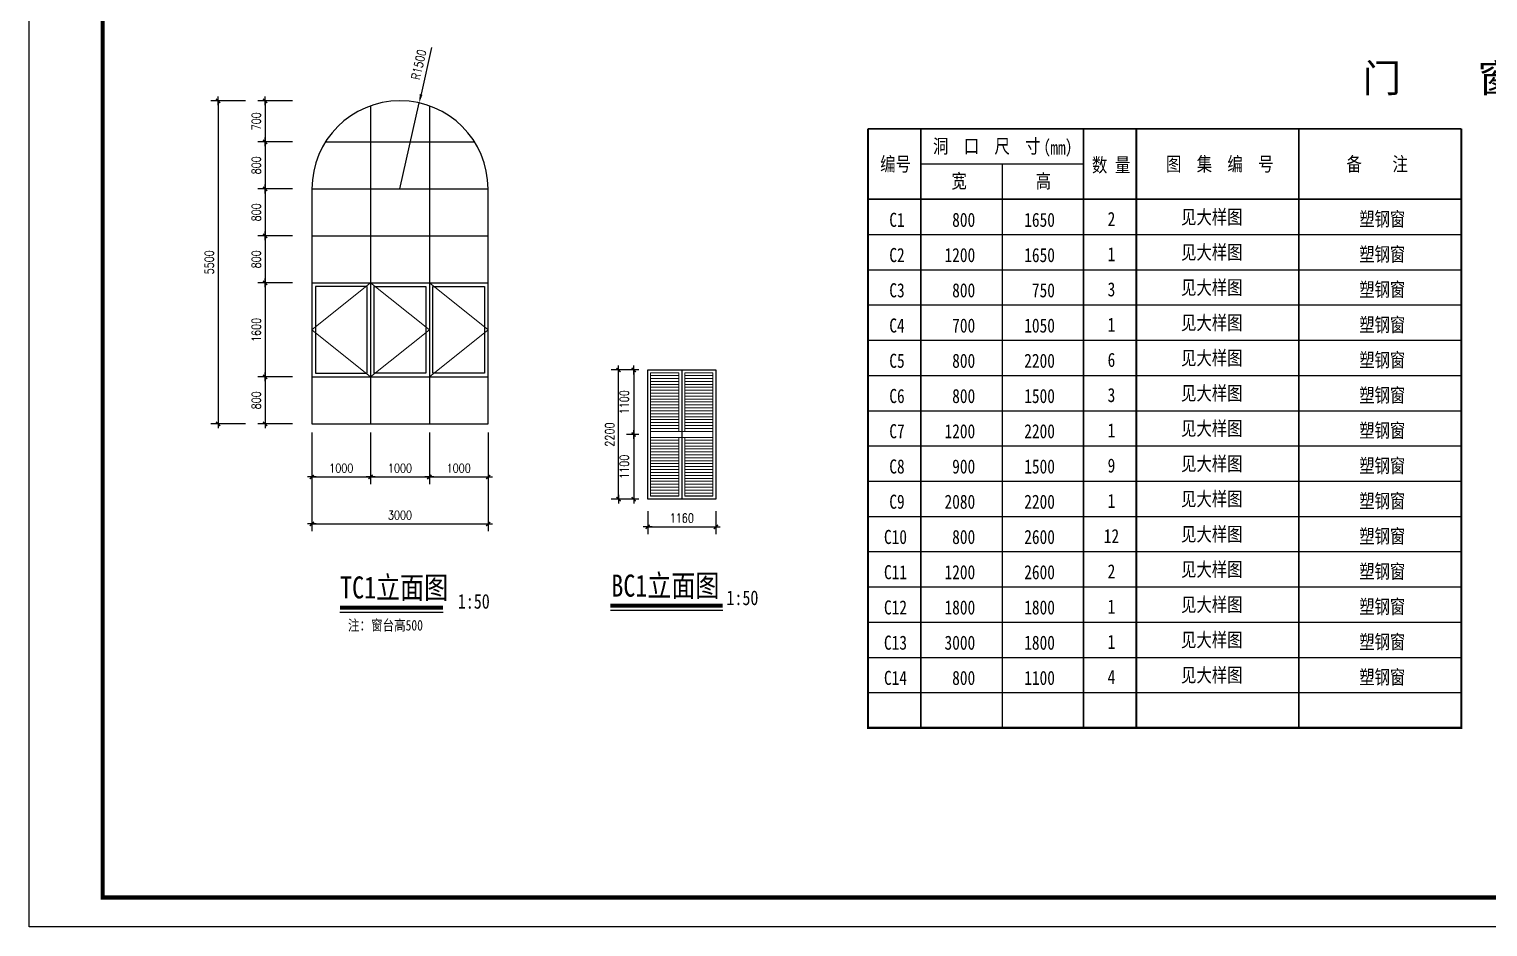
# Model space of a CAD drawing. Extents: x 12400 to 217743, y 90685 to 209848.
# Drawn here: x 175640 to 200470, y 102970 to 118255 of the extents above; entities that cross this region are included whole.
import ezdxf
from ezdxf.enums import TextEntityAlignment as Align

# ---------------------------------------------------------------- set-up
doc = ezdxf.new("R2010")
doc.units = 0
doc.header["$LTSCALE"] = 200
doc.layers.get('0').update_dxf_attribs({"linetype": 'CONTINUOUS'})
doc.layers.get('DEFPOINTS').update_dxf_attribs({"linetype": 'CONTINUOUS'})
for name, color, linetype in [('FORM', 2, 'CONTINUOUS'), ('PUB_DIM', 3, 'CONTINUOUS'), ('PUB_TITLE', 143, 'CONTINUOUS'), ('TEXT', 7, 'CONTINUOUS'), ('WINDOW', 2, 'CONTINUOUS')]:
    doc.layers.add(name, color=color, linetype=linetype)
doc.layers.add('JJ', color=15, linetype='CONTINUOUS', lineweight=18)
doc.layers.add('LAYER1', color=3, linetype='CONTINUOUS', lineweight=18)
doc.styles.add('-黑体', font='SIMHEI.TTF', dxfattribs={"width": 0.8})
doc.styles.add('DIM_FONT', font='SIMPLEX', dxfattribs={"width": 0.8})
doc.styles.add('FS1', font='', dxfattribs={"width": 0.7})
doc.styles.add('总标题一', font='SIMHEI.TTF')
doc.styles.get('FS1').set_extended_font_data('FangSong_GB2312')
doc.dimstyles.new('DIMN50', dxfattribs={"dimscale": 0.5, "dimtxt": 300, "dimasz": 1, "dimexe": 250, "dimexo": 300, "dimgap": 150, "dimtad": 1, "dimdec": 0, "dimzin": 0, "dimdsep": 46, "dimtxsty": 'DIM_FONT', "dimblk": '_DIMX', "dimblk1": 'DOTSMALL', "dimblk2": 'DOTSMALL', "dimcen": 2.5, "dimclrt": 7, "dimadec": 0, "dimazin": 0, "dimtfac": 1, "dimtdec": 0, "dimtix": 1, "dimtmove": 2, "dimatfit": 3, "dimldrblk": '_DIMX', "dimfxl": 0, "dimtolj": 1, "dimtzin": 0, "dimarcsym": 0})
pattern_1 = [(0, (353906.69, 42306.936), (0, 50), [])]

# ---------------------------------------------------------------- blocks, each defined once
blk = doc.blocks.new('_DIMX')
blk.add_line((-150, 0), (150, 0))
at = {"const_width": 50}
blk.add_lwpolyline([(-70, -70), (70, 70)], dxfattribs=at)
blk = doc.blocks.new('*D2555')
at = {"layer": 'DEFPOINTS', "color": 0, "linetype": 'Continuous'}
for p in [(186169, 110200), (187329, 110200), (187329, 109781)]:
    blk.add_point(p, dxfattribs=at)
at = {"layer": 'PUB_DIM', "color": 0, "linetype": 'Continuous', "lineweight": -2}
for p, q in [((186169, 110050), (186169, 109656)), ((187329, 110050), (187329, 109656)), ((186169, 109781), (187328, 109781))]:
    blk.add_line(p, q, dxfattribs=at)
at = {"layer": 'PUB_DIM', "color": 0, "linetype": 'Continuous', "lineweight": -2, "xscale": 0.5, "yscale": 0.5, "zscale": 0.5, "rotation": 180}
blk.add_blockref('_DIMX', (186169, 109781), dxfattribs=at)
at = {"layer": 'PUB_DIM', "color": 0, "linetype": 'Continuous', "lineweight": -2, "xscale": 0.5, "yscale": 0.5, "zscale": 0.5}
blk.add_blockref('_DIMX', (187329, 109781), dxfattribs=at)
at = {"layer": 'PUB_DIM', "color": 7, "linetype": 'Continuous', "insert": (186749, 109931), "char_height": 150, "attachment_point": 5, "style": 'DIM_FONT'}
blk.add_mtext('\\A1;1160', dxfattribs=at)
blk = doc.blocks.new('_DOTSMALL')
at = {"color": 0, "linetype": 'ByBlock', "const_width": 0.5}
blk.add_lwpolyline([(-0.0625, 0, 1), (0.0625, 0, 1)], format="xyb", close=True, dxfattribs=at)
blk = doc.blocks.new('*D2556')
at = {"layer": 'DEFPOINTS', "color": 0, "linetype": 'Continuous'}
for p in [(185672, 112453), (186133, 112453), (186133, 110253)]:
    blk.add_point(p, dxfattribs=at)
at = {"layer": 'PUB_DIM', "color": 0, "linetype": 'Continuous', "lineweight": -2}
for p, q in [((185983, 112453), (185547, 112453)), ((185672, 110254), (185672, 112453)), ((185983, 110253), (185547, 110253))]:
    blk.add_line(p, q, dxfattribs=at)
at = {"layer": 'PUB_DIM', "color": 0, "linetype": 'Continuous', "lineweight": -2, "xscale": 0.5, "yscale": 0.5, "zscale": 0.5}
for p, rotation in [((185672, 112453), 90), ((185672, 110253), 270)]:
    blk.add_blockref('_DIMX', p, dxfattribs=dict(at, rotation=rotation))
at = {"layer": 'PUB_DIM', "color": 7, "linetype": 'Continuous', "insert": (185522, 111353), "char_height": 150, "attachment_point": 5, "rotation": 90, "style": 'DIM_FONT'}
blk.add_mtext('\\A1;2200', dxfattribs=at)
blk = doc.blocks.new('*D2557')
at = {"layer": 'DEFPOINTS', "color": 0, "linetype": 'Continuous'}
for p in [(180271, 115535), (179656, 114735), (180271, 114735)]:
    blk.add_point(p, dxfattribs=at)
at = {"layer": 'PUB_DIM', "color": 0, "linetype": 'Continuous', "lineweight": -2}
for p, q in [((180121, 115535), (179531, 115535)), ((179656, 115535), (179656, 114736)), ((180121, 114735), (179531, 114735))]:
    blk.add_line(p, q, dxfattribs=at)
at = {"layer": 'PUB_DIM', "color": 0, "linetype": 'Continuous', "lineweight": -2, "xscale": 0.5, "yscale": 0.5, "zscale": 0.5}
for p, rotation in [((179656, 115535), 90), ((179656, 114735), 270)]:
    blk.add_blockref('_DIMX', p, dxfattribs=dict(at, rotation=rotation))
at = {"layer": 'PUB_DIM', "color": 7, "linetype": 'Continuous', "insert": (179506, 115135), "char_height": 150, "attachment_point": 5, "rotation": 90, "style": 'DIM_FONT'}
blk.add_mtext('\\A1;800', dxfattribs=at)
blk = doc.blocks.new('*D2558')
at = {"layer": 'DEFPOINTS', "color": 0, "linetype": 'Continuous'}
for p in [(180271, 114735), (179656, 113935), (180271, 113935)]:
    blk.add_point(p, dxfattribs=at)
at = {"layer": 'PUB_DIM', "color": 0, "linetype": 'Continuous', "lineweight": -2}
for p, q in [((180121, 114735), (179531, 114735)), ((179656, 114735), (179656, 113936)), ((180121, 113935), (179531, 113935))]:
    blk.add_line(p, q, dxfattribs=at)
at = {"layer": 'PUB_DIM', "color": 0, "linetype": 'Continuous', "lineweight": -2, "xscale": 0.5, "yscale": 0.5, "zscale": 0.5}
for p, rotation in [((179656, 114735), 90), ((179656, 113935), 270)]:
    blk.add_blockref('_DIMX', p, dxfattribs=dict(at, rotation=rotation))
at = {"layer": 'PUB_DIM', "color": 7, "linetype": 'Continuous', "insert": (179506, 114335), "char_height": 150, "attachment_point": 5, "rotation": 90, "style": 'DIM_FONT'}
blk.add_mtext('\\A1;800', dxfattribs=at)
blk = doc.blocks.new('*D2559')
at = {"layer": 'DEFPOINTS', "color": 0, "linetype": 'Continuous'}
for p in [(180271, 113935), (179656, 112335), (180271, 112335)]:
    blk.add_point(p, dxfattribs=at)
at = {"layer": 'PUB_DIM', "color": 0, "linetype": 'Continuous', "lineweight": -2}
for p, q in [((180121, 113935), (179531, 113935)), ((179656, 113935), (179656, 112336)), ((180121, 112335), (179531, 112335))]:
    blk.add_line(p, q, dxfattribs=at)
at = {"layer": 'PUB_DIM', "color": 0, "linetype": 'Continuous', "lineweight": -2, "xscale": 0.5, "yscale": 0.5, "zscale": 0.5}
for p, rotation in [((179656, 113935), 90), ((179656, 112335), 270)]:
    blk.add_blockref('_DIMX', p, dxfattribs=dict(at, rotation=rotation))
at = {"layer": 'PUB_DIM', "color": 7, "linetype": 'Continuous', "insert": (179506, 113135), "char_height": 150, "attachment_point": 5, "rotation": 90, "style": 'DIM_FONT'}
blk.add_mtext('\\A1;1600', dxfattribs=at)
blk = doc.blocks.new('*D2560')
at = {"layer": 'DEFPOINTS', "color": 0, "linetype": 'Continuous'}
for p in [(180271, 112335), (179656, 111535), (180271, 111535)]:
    blk.add_point(p, dxfattribs=at)
at = {"layer": 'PUB_DIM', "color": 0, "linetype": 'Continuous', "lineweight": -2}
for p, q in [((180121, 112335), (179531, 112335)), ((179656, 112335), (179656, 111536)), ((180121, 111535), (179531, 111535))]:
    blk.add_line(p, q, dxfattribs=at)
at = {"layer": 'PUB_DIM', "color": 0, "linetype": 'Continuous', "lineweight": -2, "xscale": 0.5, "yscale": 0.5, "zscale": 0.5}
for p, rotation in [((179656, 112335), 90), ((179656, 111535), 270)]:
    blk.add_blockref('_DIMX', p, dxfattribs=dict(at, rotation=rotation))
at = {"layer": 'PUB_DIM', "color": 7, "linetype": 'Continuous', "insert": (179506, 111935), "char_height": 150, "attachment_point": 5, "rotation": 90, "style": 'DIM_FONT'}
blk.add_mtext('\\A1;800', dxfattribs=at)
blk = doc.blocks.new('*D2561')
at = {"layer": 'DEFPOINTS', "color": 0, "linetype": 'Continuous'}
for p in [(179471, 117035), (178856, 111535), (179471, 111535)]:
    blk.add_point(p, dxfattribs=at)
at = {"layer": 'PUB_DIM', "color": 0, "linetype": 'Continuous', "lineweight": -2}
for p, q in [((179321, 117035), (178731, 117035)), ((178856, 117035), (178856, 111536)), ((179321, 111535), (178731, 111535))]:
    blk.add_line(p, q, dxfattribs=at)
at = {"layer": 'PUB_DIM', "color": 0, "linetype": 'Continuous', "lineweight": -2, "xscale": 0.5, "yscale": 0.5, "zscale": 0.5}
for p, rotation in [((178856, 117035), 90), ((178856, 111535), 270)]:
    blk.add_blockref('_DIMX', p, dxfattribs=dict(at, rotation=rotation))
at = {"layer": 'PUB_DIM', "color": 7, "linetype": 'Continuous', "insert": (178706, 114285), "char_height": 150, "attachment_point": 5, "rotation": 90, "style": 'DIM_FONT'}
blk.add_mtext('\\A1;5500', dxfattribs=at)
blk = doc.blocks.new('*D2562')
at = {"layer": 'DEFPOINTS', "color": 0, "linetype": 'Continuous'}
for p in [(180271, 117035), (179656, 116336), (180271, 116336)]:
    blk.add_point(p, dxfattribs=at)
at = {"layer": 'PUB_DIM', "color": 0, "linetype": 'Continuous', "lineweight": -2}
for p, q in [((180121, 117035), (179531, 117035)), ((179656, 117035), (179656, 116336)), ((180121, 116336), (179531, 116336))]:
    blk.add_line(p, q, dxfattribs=at)
at = {"layer": 'PUB_DIM', "color": 0, "linetype": 'Continuous', "lineweight": -2, "xscale": 0.5, "yscale": 0.5, "zscale": 0.5}
for p, rotation in [((179656, 117035), 90), ((179656, 116336), 270)]:
    blk.add_blockref('_DIMX', p, dxfattribs=dict(at, rotation=rotation))
at = {"layer": 'PUB_DIM', "color": 7, "linetype": 'Continuous', "insert": (179506, 116686), "char_height": 150, "attachment_point": 5, "rotation": 90, "style": 'DIM_FONT'}
blk.add_mtext('\\A1;700', dxfattribs=at)
blk = doc.blocks.new('*D2563')
at = {"layer": 'DEFPOINTS', "color": 0, "linetype": 'Continuous'}
for p in [(180452, 111535), (181452, 111535), (181452, 110630)]:
    blk.add_point(p, dxfattribs=at)
at = {"layer": 'PUB_DIM', "color": 0, "linetype": 'Continuous', "lineweight": -2}
for p, q in [((180452, 111385), (180452, 110505)), ((181452, 111385), (181452, 110505)), ((180453, 110630), (181452, 110630))]:
    blk.add_line(p, q, dxfattribs=at)
at = {"layer": 'PUB_DIM', "color": 0, "linetype": 'Continuous', "lineweight": -2, "xscale": 0.5, "yscale": 0.5, "zscale": 0.5, "rotation": 180}
blk.add_blockref('_DIMX', (180452, 110630), dxfattribs=at)
at = {"layer": 'PUB_DIM', "color": 0, "linetype": 'Continuous', "lineweight": -2, "xscale": 0.5, "yscale": 0.5, "zscale": 0.5}
blk.add_blockref('_DIMX', (181452, 110630), dxfattribs=at)
at = {"layer": 'PUB_DIM', "color": 7, "linetype": 'Continuous', "insert": (180952, 110780), "char_height": 150, "attachment_point": 5, "style": 'DIM_FONT'}
blk.add_mtext('\\A1;1000', dxfattribs=at)
blk = doc.blocks.new('*D2564')
at = {"layer": 'DEFPOINTS', "color": 0, "linetype": 'Continuous'}
for p in [(180452, 110735), (183452, 110735), (183452, 109830)]:
    blk.add_point(p, dxfattribs=at)
at = {"layer": 'PUB_DIM', "color": 0, "linetype": 'Continuous', "lineweight": -2}
for p, q in [((180452, 110585), (180452, 109705)), ((183452, 110585), (183452, 109705)), ((180453, 109830), (183452, 109830))]:
    blk.add_line(p, q, dxfattribs=at)
at = {"layer": 'PUB_DIM', "color": 0, "linetype": 'Continuous', "lineweight": -2, "xscale": 0.5, "yscale": 0.5, "zscale": 0.5, "rotation": 180}
blk.add_blockref('_DIMX', (180452, 109830), dxfattribs=at)
at = {"layer": 'PUB_DIM', "color": 0, "linetype": 'Continuous', "lineweight": -2, "xscale": 0.5, "yscale": 0.5, "zscale": 0.5}
blk.add_blockref('_DIMX', (183452, 109830), dxfattribs=at)
at = {"layer": 'PUB_DIM', "color": 7, "linetype": 'Continuous', "insert": (181952, 109980), "char_height": 150, "attachment_point": 5, "style": 'DIM_FONT'}
blk.add_mtext('\\A1;3000', dxfattribs=at)
blk = doc.blocks.new('*D2565')
at = {"layer": 'DEFPOINTS', "color": 0, "linetype": 'Continuous'}
for p in [(181452, 111535), (182452, 111535), (182452, 110630)]:
    blk.add_point(p, dxfattribs=at)
at = {"layer": 'PUB_DIM', "color": 0, "linetype": 'Continuous', "lineweight": -2}
for p, q in [((181452, 111385), (181452, 110505)), ((182452, 111385), (182452, 110505)), ((181453, 110630), (182452, 110630))]:
    blk.add_line(p, q, dxfattribs=at)
at = {"layer": 'PUB_DIM', "color": 0, "linetype": 'Continuous', "lineweight": -2, "xscale": 0.5, "yscale": 0.5, "zscale": 0.5, "rotation": 180}
blk.add_blockref('_DIMX', (181452, 110630), dxfattribs=at)
at = {"layer": 'PUB_DIM', "color": 0, "linetype": 'Continuous', "lineweight": -2, "xscale": 0.5, "yscale": 0.5, "zscale": 0.5}
blk.add_blockref('_DIMX', (182452, 110630), dxfattribs=at)
at = {"layer": 'PUB_DIM', "color": 7, "linetype": 'Continuous', "insert": (181952, 110780), "char_height": 150, "attachment_point": 5, "style": 'DIM_FONT'}
blk.add_mtext('\\A1;1000', dxfattribs=at)
blk = doc.blocks.new('*D2566')
at = {"layer": 'DEFPOINTS', "color": 0, "linetype": 'Continuous'}
for p in [(182452, 111535), (183452, 111535), (183452, 110630)]:
    blk.add_point(p, dxfattribs=at)
at = {"layer": 'PUB_DIM', "color": 0, "linetype": 'Continuous', "lineweight": -2}
for p, q in [((182452, 111385), (182452, 110505)), ((183452, 111385), (183452, 110505)), ((182453, 110630), (183452, 110630))]:
    blk.add_line(p, q, dxfattribs=at)
at = {"layer": 'PUB_DIM', "color": 0, "linetype": 'Continuous', "lineweight": -2, "xscale": 0.5, "yscale": 0.5, "zscale": 0.5, "rotation": 180}
blk.add_blockref('_DIMX', (182452, 110630), dxfattribs=at)
at = {"layer": 'PUB_DIM', "color": 0, "linetype": 'Continuous', "lineweight": -2, "xscale": 0.5, "yscale": 0.5, "zscale": 0.5}
blk.add_blockref('_DIMX', (183452, 110630), dxfattribs=at)
at = {"layer": 'PUB_DIM', "color": 7, "linetype": 'Continuous', "insert": (182952, 110780), "char_height": 150, "attachment_point": 5, "style": 'DIM_FONT'}
blk.add_mtext('\\A1;1000', dxfattribs=at)
blk = doc.blocks.new('*D2567')
at = {"layer": 'DEFPOINTS', "color": 0, "linetype": 'Continuous'}
for p in [(180271, 116336), (179656, 115535), (180271, 115535)]:
    blk.add_point(p, dxfattribs=at)
at = {"layer": 'PUB_DIM', "color": 0, "linetype": 'Continuous', "lineweight": -2}
for p, q in [((180121, 116336), (179531, 116336)), ((179656, 116335), (179656, 115536)), ((180121, 115535), (179531, 115535))]:
    blk.add_line(p, q, dxfattribs=at)
at = {"layer": 'PUB_DIM', "color": 0, "linetype": 'Continuous', "lineweight": -2, "xscale": 0.5, "yscale": 0.5, "zscale": 0.5}
for p, rotation in [((179656, 116336), 90), ((179656, 115535), 270)]:
    blk.add_blockref('_DIMX', p, dxfattribs=dict(at, rotation=rotation))
at = {"layer": 'PUB_DIM', "color": 7, "linetype": 'Continuous', "insert": (179506, 115936), "char_height": 150, "attachment_point": 5, "rotation": 90, "style": 'DIM_FONT'}
blk.add_mtext('\\A1;800', dxfattribs=at)
blk = doc.blocks.new('*D2580')
at = {"layer": 'DEFPOINTS', "color": 0, "linetype": 'Continuous'}
for p in [(186169, 112453), (185930, 111353), (186169, 111353)]:
    blk.add_point(p, dxfattribs=at)
at = {"layer": 'PUB_DIM', "color": 0, "linetype": 'Continuous', "lineweight": -2}
for p, q in [((186019, 112453), (185805, 112453)), ((185930, 112453), (185930, 111354)), ((186019, 111353), (185805, 111353))]:
    blk.add_line(p, q, dxfattribs=at)
at = {"layer": 'PUB_DIM', "color": 0, "linetype": 'Continuous', "lineweight": -2, "xscale": 0.5, "yscale": 0.5, "zscale": 0.5}
for p, rotation in [((185930, 112453), 90), ((185930, 111353), 270)]:
    blk.add_blockref('_DIMX', p, dxfattribs=dict(at, rotation=rotation))
at = {"layer": 'PUB_DIM', "color": 7, "linetype": 'Continuous', "insert": (185770, 111903), "char_height": 150, "attachment_point": 5, "rotation": 90, "style": 'DIM_FONT'}
blk.add_mtext('\\A1;1100', dxfattribs=at)
blk = doc.blocks.new('*D2581')
at = {"layer": 'DEFPOINTS', "color": 0, "linetype": 'Continuous'}
for p in [(186169, 111353), (185930, 110253), (186169, 110253)]:
    blk.add_point(p, dxfattribs=at)
at = {"layer": 'PUB_DIM', "color": 0, "linetype": 'Continuous', "lineweight": -2}
for p, q in [((186019, 111353), (185805, 111353)), ((185930, 111353), (185930, 110254)), ((186019, 110253), (185805, 110253))]:
    blk.add_line(p, q, dxfattribs=at)
at = {"layer": 'PUB_DIM', "color": 0, "linetype": 'Continuous', "lineweight": -2, "xscale": 0.5, "yscale": 0.5, "zscale": 0.5}
for p, rotation in [((185930, 111353), 90), ((185930, 110253), 270)]:
    blk.add_blockref('_DIMX', p, dxfattribs=dict(at, rotation=rotation))
at = {"layer": 'PUB_DIM', "color": 7, "linetype": 'Continuous', "insert": (185770, 110803), "char_height": 150, "attachment_point": 5, "rotation": 90, "style": 'DIM_FONT'}
blk.add_mtext('\\A1;1100', dxfattribs=at)
blk = doc.blocks.new('*D2597')
at = {"layer": 'DEFPOINTS', "color": 0, "linetype": 'Continuous'}
for p in [(182279, 116999), (181952, 115535)]:
    blk.add_point(p, dxfattribs=at)
at = {"layer": 'PUB_DIM', "color": 0, "linetype": 'Continuous', "lineweight": -2}
for p, q in [((182490, 117946), (182312, 117146)), ((181952, 115535), (182279, 116999))]:
    blk.add_line(p, q, dxfattribs=at)
at = {"layer": 'PUB_DIM', "color": 0, "linetype": 'Continuous'}
blk.add_solid([(182287, 117151), (182336, 117140), (182279, 116999)], dxfattribs=at)
at = {"layer": 'PUB_DIM', "color": 7, "linetype": 'Continuous', "insert": (182271, 117652), "char_height": 150, "attachment_point": 5, "rotation": 77.4162, "style": 'DIM_FONT'}
blk.add_mtext('\\A1;R1500', dxfattribs=at)

msp = doc.modelspace()

# ---------------------------------------------------------------- hatches: boundary and pattern name
at = {"layer": 'JJ'}
h = msp.add_hatch(dxfattribs=at)
h.set_pattern_fill('U', color=8, scale=50, style=0, pattern_type=0)
h.set_pattern_definition(pattern_1)
h.paths.add_polyline_path([(186698.982, 112403.296), (186218.982, 112403.296), (186218.982, 111403.296), (186698.982, 111403.296)])
h.paths.add_polyline_path([(186698.982, 111303.296), (186218.982, 111303.296), (186218.982, 110303.296), (186698.982, 110303.296)])
h = msp.add_hatch(dxfattribs=at)
h.set_pattern_fill('U', color=8, scale=50, style=0, pattern_type=0)
h.set_pattern_definition(pattern_1)
h.paths.add_polyline_path([(187278.982, 112403.296), (186798.982, 112403.296), (186798.982, 111403.296), (187278.982, 111403.296)])
h.paths.add_polyline_path([(187278.982, 111303.296), (186798.982, 111303.296), (186798.982, 110303.296), (187278.982, 110303.296)])

# ---------------------------------------------------------------- linework, layer by layer
for p, q in [((186748.982, 112453.296), (186748.982, 110253.296)), ((180929.667, 108329.409), (182685.792, 108329.409)), ((185534.017, 108360.366), (187447.455, 108360.366))]:
    msp.add_line(p, q)
at = {"const_width": 69.444}
for points in [[(180929.667, 108406.647), (182685.792, 108406.647)], [(185534.017, 108437.605), (187447.455, 108437.605)]]:
    msp.add_lwpolyline(points, dxfattribs=at)
at = {"layer": 'FORM', "linetype": 'Continuous'}
for p, q in [((193585.98, 115959.192), (190819.595, 115959.192)), ((192202.788, 115959.192), (192202.788, 106359.192)), ((189919.595, 114759.192), (200019.291, 114759.192)), ((189919.595, 114159.192), (200019.291, 114159.192)), ((189919.595, 113559.192), (200019.291, 113559.192)), ((189919.595, 112959.192), (200019.291, 112959.192)), ((189919.595, 112359.192), (200019.291, 112359.192)), ((189919.595, 111759.192), (200019.291, 111759.192)), ((189919.595, 111159.192), (200019.291, 111159.192)), ((189919.595, 110559.192), (200019.291, 110559.192)), ((189919.595, 109959.192), (200019.291, 109959.192)), ((189919.595, 109359.192), (200019.291, 109359.192)), ((189919.595, 108759.192), (200019.291, 108759.192)), ((189919.595, 108159.192), (200019.291, 108159.192)), ((189919.595, 107559.192), (200019.291, 107559.192)), ((189919.595, 106959.192), (200019.291, 106959.192))]:
    msp.add_line(p, q, dxfattribs=at)
at = {"layer": 'FORM', "linetype": 'Continuous', "const_width": 36}
msp.add_lwpolyline([(189919.595, 116559.192), (189919.595, 106359.192), (200019.291, 106359.192), (200019.291, 116559.192)], dxfattribs=at)
at = {"layer": 'FORM', "linetype": 'Continuous', "const_width": 30, "flags": 128}
for points in [[(200019.291, 116559.192), (189919.595, 116559.192)], [(190819.595, 106359.192), (190819.595, 116559.192)], [(193585.98, 106359.192), (193585.98, 116559.192)], [(194485.98, 106359.192), (194485.98, 116559.192)], [(197252.321, 106359.192), (197252.321, 116559.192)], [(193585.98, 106359.192), (193585.98, 115959.192)], [(200019.291, 115359.192), (189919.595, 115359.192)]]:
    msp.add_lwpolyline(points, dxfattribs=at)
at = {"layer": 'JJ'}
for p, q in [((186698.982, 112403.296), (186698.982, 111403.296)), ((186798.982, 112403.296), (186798.982, 111403.296)), ((186218.982, 111403.296), (187278.982, 111403.296)), ((186218.982, 111303.296), (187278.982, 111303.296)), ((186698.982, 111303.296), (186698.982, 110303.296)), ((186798.982, 111303.296), (186798.982, 110303.296))]:
    msp.add_line(p, q, dxfattribs=at)
for points in [[(186698.982, 110303.296), (186218.982, 110303.296), (186218.982, 112403.296), (186698.982, 112403.296)], [(186798.982, 112403.296), (187278.982, 112403.296), (187278.982, 110303.296), (186798.982, 110303.296)]]:
    msp.add_lwpolyline(points, dxfattribs=at)
at = {"layer": 'LAYER1', "color": 8, "ltscale": 0.6}
for points in [[(181452.115, 113935.49), (180452.115, 113135.49), (181452.115, 112335.49)], [(181452.115, 113935.49), (182452.115, 113135.49), (181452.115, 112335.49)], [(182452.115, 113935.49), (183452.115, 113135.49), (182452.115, 112335.49)]]:
    msp.add_lwpolyline(points, dxfattribs=at)
at = {"layer": 'PUB_TITLE'}
msp.add_lwpolyline([(217689.69, 102970.244), (175639.69, 102970.244), (175639.69, 132670.244), (217689.69, 132670.244)], close=True, dxfattribs=at)
at = {"layer": 'PUB_TITLE', "const_width": 70}
msp.add_lwpolyline([(176889.69, 103470.244), (176889.69, 132170.244), (217189.69, 132170.244), (217189.69, 103470.244)], close=True, dxfattribs=at)
at = {"layer": 'WINDOW', "color": 4}
for p, q in [((181452.115, 116949.704), (181452.115, 113935.49)), ((182452.115, 116949.704), (182452.115, 111535.49)), ((180682.49, 116335.271), (183220.204, 116337.709)), ((180452.115, 115535.49), (180452.115, 111535.49)), ((180452.115, 115535.49), (183452.115, 115535.49)), ((183452.115, 111535.49), (183452.115, 115535.49)), ((180452.115, 114735.49), (183452.115, 114735.49)), ((180452.115, 113935.49), (183452.115, 113935.49)), ((180452.115, 112335.49), (183452.115, 112335.49)), ((181452.115, 112335.49), (181452.115, 111535.49)), ((180452.115, 111535.49), (183452.115, 111535.49))]:
    msp.add_line(p, q, dxfattribs=at)
at = {"layer": 'WINDOW'}
msp.add_line((181452.115, 113935.49), (181452.115, 112335.49), dxfattribs=at)
for points in [[(181392.115, 113875.49), (180512.115, 113875.49), (180512.115, 112395.49), (181392.115, 112395.49)], [(181512.115, 113875.49), (182392.115, 113875.49), (182392.115, 112395.49), (181512.115, 112395.49)], [(182512.115, 113875.49), (183392.115, 113875.49), (183392.115, 112395.49), (182512.115, 112395.49)]]:
    msp.add_lwpolyline(points, close=True, dxfattribs=at)
at = {"layer": 'WINDOW', "color": 4}
msp.add_lwpolyline([(186168.982, 110253.296), (186168.982, 112453.296), (187328.982, 112453.296), (187328.982, 110253.296)], close=True, dxfattribs=at)
msp.add_arc((181952.115, 115535.49), 1500, 0, 180, dxfattribs=at)

# ---------------------------------------------------------------- texts
at = {"style": '-黑体', "width": 0.8}
for s, height, p in [('BC1立面图', 375, (185549.519, 108592.884)), ('TC1立面图', 375, (180932.457, 108561.927)), ('1:50', 250, (182936.256, 108387.704)), ('1:50', 250, (187508.971, 108448.474)), ('注：窗台高500', 180, (181066.145, 108015.679))]:
    msp.add_text(s, height=height, dxfattribs=at).set_placement(p)
at = {"layer": 'TEXT', "style": '总标题一'}
msp.add_text('门    窗    表', height=480, dxfattribs=at).set_placement((200627.359, 117432.307), align=Align.MIDDLE)
at = {"layer": 'TEXT', "style": 'FS1', "width": 0.8}
for s, p in [('洞  口  尺  寸', (191941.153, 116267.523)), ('（mm）', (193151.633, 116240.867)), ('编号', (190387.595, 115964.152)), ('数 量', (194057.69, 115946.84)), ('图  集  编  号', (195906.538, 115964.152)), ('备    注', (198585.694, 115964.152)), ('宽', (191469.511, 115673.021)), ('高', (192904.252, 115673.021)), ('见大样图', (195771.314, 115062.394)), ('2', (194062.906, 115023.401)), ('塑钢窗', (198672.628, 115027.47)), ('1', (194062.906, 114423.401)), ('见大样图', (195771.314, 114462.394)), ('塑钢窗', (198672.628, 114427.47)), ('见大样图', (195771.314, 113862.394)), ('塑钢窗', (198672.628, 113827.47)), ('3', (194062.906, 113823.401)), ('1', (194062.906, 113223.401)), ('见大样图', (195771.314, 113262.394)), ('塑钢窗', (198672.628, 113227.47)), ('6', (194062.906, 112623.401)), ('见大样图', (195771.314, 112662.394)), ('塑钢窗', (198672.628, 112627.47)), ('3', (194062.906, 112023.401)), ('见大样图', (195771.314, 112062.394)), ('塑钢窗', (198672.628, 112027.47)), ('1', (194062.906, 111423.401)), ('见大样图', (195771.314, 111462.394)), ('塑钢窗', (198672.628, 111427.47)), ('见大样图', (195771.314, 110862.394)), ('9', (194062.906, 110823.401)), ('塑钢窗', (198672.628, 110827.47)), ('1', (194062.906, 110223.401)), ('见大样图', (195771.314, 110262.394)), ('塑钢窗', (198672.628, 110227.47)), ('见大样图', (195771.314, 109662.394)), ('塑钢窗', (198672.628, 109627.47)), ('12', (194062.906, 109623.401)), ('2', (194062.906, 109023.401)), ('见大样图', (195771.314, 109062.394)), ('塑钢窗', (198672.628, 109027.47)), ('1', (194062.906, 108423.401)), ('见大样图', (195771.314, 108462.394)), ('塑钢窗', (198672.628, 108427.47)), ('见大样图', (195771.314, 107862.394)), ('1', (194062.906, 107823.401)), ('塑钢窗', (198672.628, 107827.47)), ('4', (194062.906, 107223.401)), ('见大样图', (195771.314, 107262.394)), ('塑钢窗', (198672.628, 107227.47))]:
    msp.add_text(s, height=240, dxfattribs=at).set_placement(p, align=Align.MIDDLE)
for s, p in [('C1', (190281.792, 114889.047)), ('C2', (190281.792, 114289.047)), ('C3', (190281.792, 113689.047)), ('C4', (190281.792, 113089.047)), ('C5', (190281.792, 112489.047)), ('C6', (190281.792, 111889.047)), ('C7', (190281.792, 111289.047)), ('C8', (190281.792, 110689.047)), ('C9', (190281.792, 110089.047)), ('C10', (190190.787, 109489.047)), ('C11', (190190.787, 108889.047)), ('C12', (190190.787, 108289.047)), ('C13', (190190.787, 107689.047)), ('C14', (190190.787, 107089.047))]:
    msp.add_text(s, height=240, dxfattribs=at).set_placement(p)
for s, p in [('800', (191743.818, 114889.047)), ('1650', (193100.672, 114889.047)), ('1200', (191743.818, 114289.047)), ('1650', (193100.672, 114289.047)), ('800', (191743.818, 113689.047)), ('750', (193100.672, 113689.047)), ('700', (191743.818, 113089.047)), ('1050', (193100.672, 113089.047)), ('800', (191743.818, 112489.047)), ('2200', (193100.672, 112489.047)), ('800', (191743.818, 111889.047)), ('1500', (193100.672, 111889.047)), ('1200', (191743.818, 111289.047)), ('2200', (193100.672, 111289.047)), ('900', (191743.818, 110689.047)), ('1500', (193100.672, 110689.047)), ('2080', (191743.818, 110089.047)), ('2200', (193100.672, 110089.047)), ('800', (191743.818, 109489.047)), ('2600', (193100.672, 109489.047)), ('1200', (191743.818, 108889.047)), ('2600', (193100.672, 108889.047)), ('1800', (191743.818, 108289.047)), ('1800', (193100.672, 108289.047)), ('3000', (191743.818, 107689.047)), ('1800', (193100.672, 107689.047)), ('800', (191743.818, 107089.047)), ('1100', (193100.672, 107089.047))]:
    msp.add_text(s, height=240, dxfattribs=at).set_placement(p, align=Align.RIGHT)

# ---------------------------------------------------------------- dimensions: what is measured, and where the dimension line sits
at = {"layer": 'PUB_DIM', "linetype": 'Continuous'}
dim = msp.add_radius_dim(center=(181952.115, 115535.49), mpoint=(182278.918, 116999.458), dimstyle='DIMN50', override={"dimasz": 300}, dxfattribs=at)
dim.commit()
dim.dimension.update_dxf_attribs({"geometry": '*D2597', "text_midpoint": (182270.867, 117651.884)})
for base, p1, p2, picture, middle in [((178856.188, 111535.49), (179471.368, 117035.49), (179471.368, 111535.49), '*D2561', (178706.188, 114285.49)), ((179656.188, 116335.717), (180271.368, 117035.49), (180271.368, 116335.717), '*D2562', (179506.188, 116685.604)), ((179656.188, 115535.49), (180271.368, 116335.717), (180271.368, 115535.49), '*D2567', (179506.188, 115935.604)), ((179656.188, 114735.49), (180271.368, 115535.49), (180271.368, 114735.49), '*D2557', (179506.188, 115135.49)), ((179656.188, 113935.49), (180271.368, 114735.49), (180271.368, 113935.49), '*D2558', (179506.188, 114335.49)), ((179656.188, 112335.49), (180271.368, 113935.49), (180271.368, 112335.49), '*D2559', (179506.188, 113135.49)), ((185671.772, 112453.296), (186133.302, 110253.296), (186133.302, 112453.296), '*D2556', (185521.772, 111353.296)), ((179656.188, 111535.49), (180271.368, 112335.49), (180271.368, 111535.49), '*D2560', (179506.188, 111935.49))]:
    dim = msp.add_linear_dim(base=base, p1=p1, p2=p2, angle=90, dimstyle='DIMN50', dxfattribs=at)
    dim.commit()
    dim.dimension.update_dxf_attribs({"geometry": picture, "text_midpoint": middle})
for base, p1, p2, picture, middle in [((185930.252, 111353.296), (186168.982, 112453.296), (186168.982, 111353.296), '*D2580', (185769.633, 111903.296)), ((185930.252, 110253.296), (186168.982, 111353.296), (186168.982, 110253.296), '*D2581', (185769.633, 110803.296))]:
    dim = msp.add_linear_dim(base=base, p1=p1, p2=p2, angle=90, dimstyle='DIMN50', dxfattribs=at)
    dim.commit()
    dim.dimension.update_dxf_attribs({"geometry": picture, "text_midpoint": middle, "dimtype": 160})
for base, p1, p2, picture, middle in [((181452.115, 110630.274), (180452.115, 111535.49), (181452.115, 111535.49), '*D2563', (180952.115, 110780.274)), ((182452.115, 110630.274), (181452.115, 111535.49), (182452.115, 111535.49), '*D2565', (181952.115, 110780.274)), ((183452.115, 110630.274), (182452.115, 111535.49), (183452.115, 111535.49), '*D2566', (182952.115, 110780.274)), ((183452.115, 109830.274), (180452.115, 110735.49), (183452.115, 110735.49), '*D2564', (181952.115, 109980.274)), ((187328.982, 109781.384), (186168.982, 110199.811), (187328.982, 110199.811), '*D2555', (186748.982, 109931.384))]:
    dim = msp.add_linear_dim(base=base, p1=p1, p2=p2, dimstyle='DIMN50', dxfattribs=at)
    dim.commit()
    dim.dimension.update_dxf_attribs({"geometry": picture, "text_midpoint": middle})

doc.saveas('drawing.dxf')
